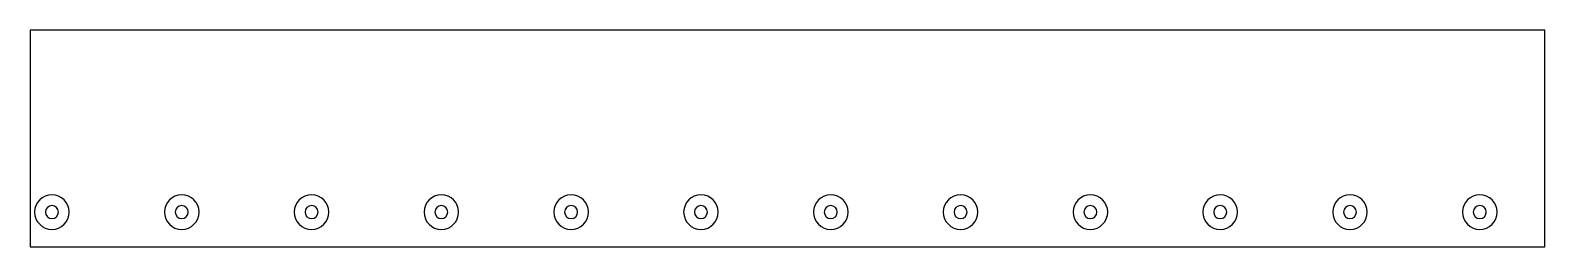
# Model space of a CAD drawing. Extents: x -98 to 252, y 467 to 517.
import ezdxf

# ---------------------------------------------------------------- set-up
doc = ezdxf.new("R2010")
doc.units = 0
doc.layers.add('V2_X8M8_BEARINGS', color=7, linetype='CONTINUOUS')

msp = doc.modelspace()

# ---------------------------------------------------------------- linework, layer by layer
at = {"layer": 'V2_X8M8_BEARINGS'}
for p, q in [((252, 516.53, 10), (-98, 516.53, 10)), ((-98, 516.53, 10), (-98, 466.53, 10)), ((252, 466.53, 10), (252, 516.53, 10)), ((-98, 466.53, 10), (252, 466.53, 10))]:
    msp.add_line(p, q, dxfattribs=at)
at = {"layer": 'V2_X8M8_BEARINGS', "extrusion": (0, 0, -1)}
for centre, radius in [((93, 474.53, -10), 4), ((93, 474.53, -10), 1.5), ((63, 474.53, -10), 4), ((63, 474.53, -10), 1.5), ((33, 474.53, -10), 4), ((33, 474.53, -10), 1.5), ((3, 474.53, -10), 4), ((3, 474.53, -10), 1.5), ((-27, 474.53, -10), 4), ((-27, 474.53, -10), 1.5), ((-57, 474.53, -10), 4), ((-57, 474.53, -10), 1.5), ((-87, 474.53, -10), 4), ((-87, 474.53, -10), 1.5), ((-117, 474.53, -10), 4), ((-117, 474.53, -10), 1.5), ((-147, 474.53, -10), 4), ((-147, 474.53, -10), 1.5), ((-177, 474.53, -10), 4), ((-177, 474.53, -10), 1.5), ((-207, 474.53, -10), 4), ((-207, 474.53, -10), 1.5), ((-237, 474.53, -10), 4), ((-237, 474.53, -10), 1.5)]:
    msp.add_circle(centre, radius, dxfattribs=at)

doc.saveas('drawing.dxf')
